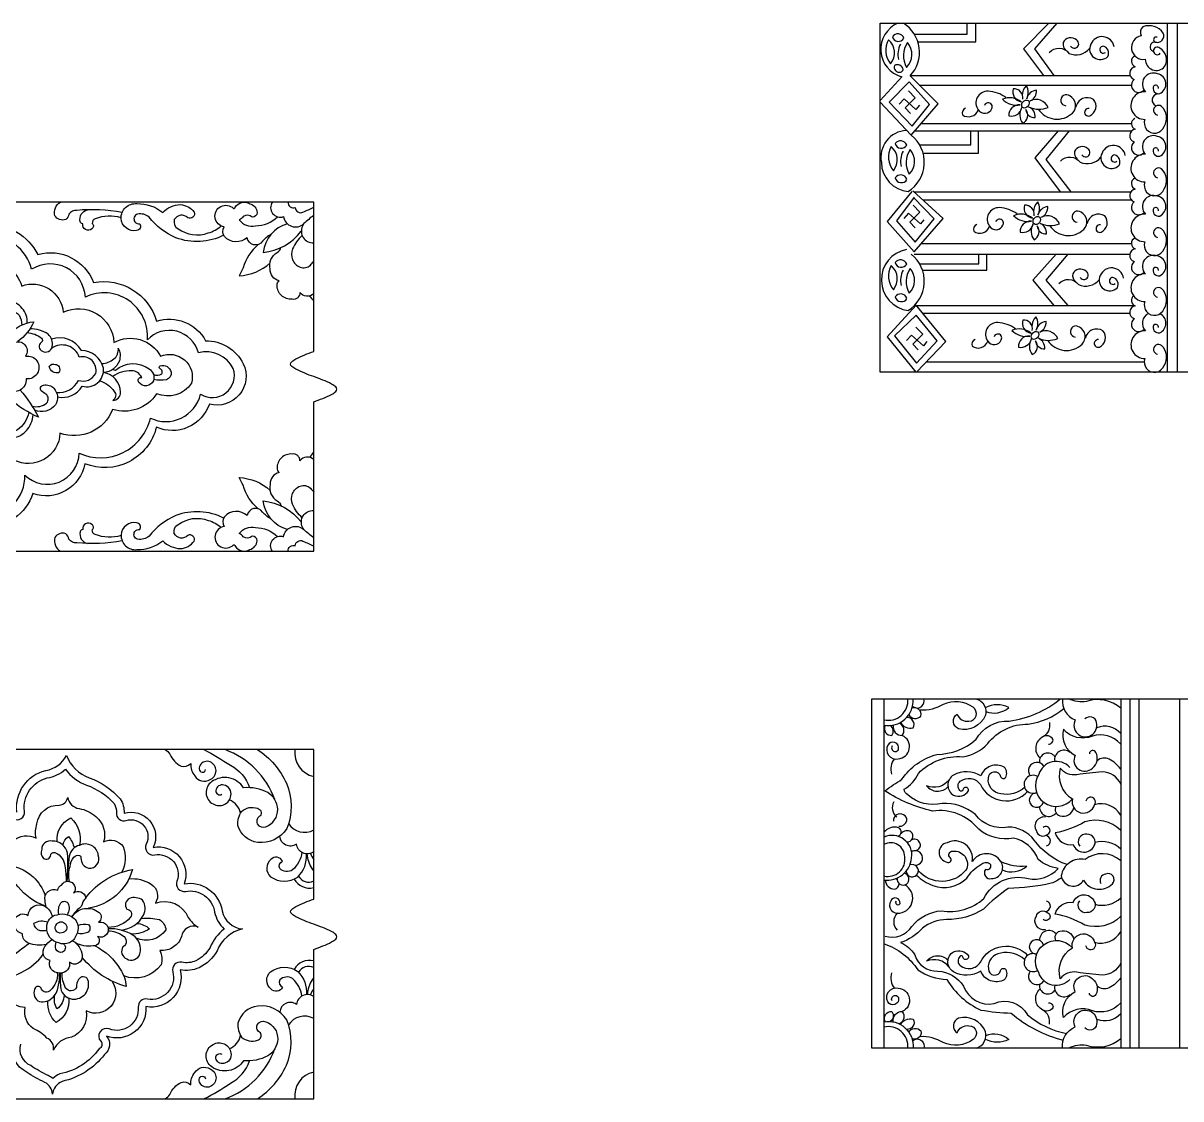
# Model space of a CAD drawing. Extents: x -66030 to 95157, y -13132 to 45879.
# Drawn here: x -46418 to -44760, y 3371 to 4912 of the extents above; entities that cross this region are included whole.
import ezdxf

# ---------------------------------------------------------------- set-up
doc = ezdxf.new("R2010")
doc.units = 0
doc.header["$LTSCALE"] = 100
doc.header["$MEASUREMENT"] = 0
doc.layers.add('3', color=11, linetype='CONTINUOUS')
doc.layers.add('4', color=121, linetype='CONTINUOUS')

# ---------------------------------------------------------------- blocks, each defined once
blk = doc.blocks.new('A$C266A0BD9')
at = {"layer": '3'}
for points in [[(2175.6, 485, 0.071777), (2110.6, 488, 0.243201), (2099.2, 482.8, -0.216711), (2094.9, 474.9, -0.360169), (2079.3, 480.5, -0.35339), (2087.5, 500)], [(2321.1, 452.4, -0.205446), (2252.4, 448.8, -0.119701), (2214.3, 478.4, 0.227931), (2197.8, 482.7, 0.533417), (2193.9, 471.7, 0.235862), (2200.9, 468.8, -0.555009), (2196.3, 459.2, -0.449657), (2174.1, 476.6, -0.453744), (2196.7, 497.7, -0.182519), (2233.7, 485.1, -0.189058), (2259.1, 496.3, -0.222474), (2278.9, 485.4, -0.657164), (2269.7, 477.3, 0.515281), (2250.3, 474.8, 0.34346), (2255.6, 461.8, 0.251276), (2299, 455.8, 0.108156), (2317.4, 465.8, 0.108156)], [(2388.7, 453.8, 0.081172), (2376.6, 443.9, -0.693667), (2354.8, 449, -0.410028), (2322.1, 450.6, -0.312499), (2321.7, 464.5, -1.379562), (2334.9, 490.9, 0.435482), (2337.6, 492.8, -0.415516), (2358.4, 497.6, -0.318139), (2369, 484.9, -0.414156), (2361.9, 478.5, 0.366343), (2349.1, 479.2, -0.073161), (2343.3, 474.6, 0.305719), (2366.5, 466, 0.188264), (2398.3, 478.9)], [(2390.8, 500, 0.738016), (2406.8, 479.2, 0.60665), (2435.9, 469.1)], [(2413.6, 500, 0.626987), (2423.6, 492.4, 0.56314), (2434.6, 485.5, 0.004737), (2450, 492.7, 0.004737)], [(2450, 0), (2450, 214, 0.033865), (2475.6, 224.6, 0.043189), (2481.4, 228.7, 0.176583), (2483.3, 232, 0.176583), (2481.4, 235.3, 0.043189), (2475.6, 239.4, 0.033865), (2450, 250, -0.033865), (2424.4, 260.6, -0.043189), (2418.6, 264.7, -0.176583), (2416.7, 268, -0.176583), (2418.6, 271.3, -0.043189), (2424.4, 275.4, -0.033865), (2450, 286), (2450, 500)], [(2174.1, 477.6, 0.156553), (2137.1, 476.2, 0.364101), (2132.9, 469.2, -0.497899), (2132.2, 461.7, -0.73078), (2119.3, 468.9, -0.303875), (2115.6, 472, -0.419943), (2125.8, 488.9)], [(2450, 480.9, 0.036982), (2435.9, 469.1, 0.547386), (2445.3, 441.9, 0.027439), (2450, 441.7)], [(2412.4, 468.8, 0.31343), (2377.8, 427.9, 0.203317), (2432.2, 458.1, 0.203317)], [(2288, 224.8, 0.698908), (2334.7, 261.6, 0.35534), (2284.9, 284, 0.588491), (2211.7, 302.7, 0.577872), (2122.9, 364, 0.573253), (2046, 403.7, 0.77569), (1919.6, 403.5, 0.653006), (1853.5, 362.7, 0.624392), (1755.5, 318.1, 0.579103), (1678.8, 285.9, 0.524949), (1628.2, 269.3, 0.301897), (1646.4, 231, 0.240068), (1683.3, 229.7, 0.816432), (1756.4, 207.2, 0.605309), (1852.7, 143.7, 0.761047), (1920.6, 104.5, 0.987129), (2036.3, 109, 0.658125), (2114, 140.4, 0.472574), (2216.1, 190.6, 0.476162), (2288, 224.8)], [(2433.5, 452, 0.119909), (2419.8, 432.8, 0.426277), (2430.4, 406.7, 0.286288), (2445.2, 409.7, 0.052761), (2450, 415.2, 0.052761)], [(2370.2, 439.1, 0.140057), (2348.7, 405.6, -0.022047), (2343.2, 394.5, 0.174233), (2387.3, 412.6, 0.174233)], [(2450, 368.7, -0.455331), (2430, 370.6, -0.496321), (2419.1, 360.8, -0.438345), (2397.4, 380.9, -0.211552), (2400.5, 387.2, -0.358747), (2387.6, 404.1, -0.331216), (2397.7, 427.8, 0.24022), (2402.9, 434.8)], [(1851.2, 332.8, -0.493105), (1935, 374.2, -0.774288), (2032, 379.8, -0.494346), (2091.3, 342.2, -0.537359), (2163.8, 298.9, -0.417743), (2230.6, 279.2, -0.631621), (2274.9, 240.6, -0.364695), (2225, 225.6, -0.338838), (2161.9, 203, -0.40801), (2086.6, 169.1, -0.547466), (2020.7, 130.6, -0.960622), (1938.8, 132.5, -0.42196), (1857.8, 164.4, -0.633816), (1776.8, 213.3, -0.257452), (1742, 213.6, -0.304385), (1728.8, 231.2, -0.290961), (1694.9, 244.4, -0.798923), (1726, 278.2, -0.578164), (1779.7, 298, -0.535474), (1851.2, 332.8)], [(2039.7, 326.7, 0.198226), (2032.3, 347.8, 0.204979), (2011.6, 358.9, 0.24475), (1998.9, 352.4, 0.225086), (1999.7, 341.2, 0.253714), (2012.6, 335.5, 0.27161), (2016.1, 340.1, -0.471721), (2027.9, 338.1, -0.106978), (2032.1, 323.9, -0.106978)], [(2012.2, 310, -0.171456), (2049.3, 328.7, -0.117237), (2026.2, 300.1)], [(2039.4, 313, -0.139052), (2060.2, 305.3, -0.496253), (2059.6, 299, 0.623989), (2061.4, 286.5, 0.508604), (2075.6, 293, 0.275356), (2069.5, 310.6, 0.170888), (2043.3, 318.3)], [(2010.2, 299.1, -0.096673), (2023.1, 299.6, -0.701885), (2037.1, 279.3, -1.161098), (2038.1, 246.8, -0.638215), (2011.5, 231.8, -0.638215)], [(2082.9, 221.1, 0.326483), (2118.5, 236.4, 0.526627), (2148.8, 262, 0.354454), (2117.2, 287.5, 0.351815), (2074.5, 303.9)], [(2081.5, 227.5, 0.330474), (2112.9, 244.7, 0.366999), (2137.8, 254.7, 0.558896), (2114.2, 278, 0.495726), (2074.8, 290.7)], [(2146.5, 268.8, 0.174975), (2163.8, 275.3, 0.25193), (2170.1, 291, -0.186343), (2171.6, 272.8, -0.307046), (2149, 256, -0.307046)], [(2162.9, 260.9, 0.342258), (2166.1, 259.4, -0.346167), (2214.1, 261.3, -0.348698), (2220.4, 243.9, -0.574804), (2199.6, 241.8, -0.744506), (2203.6, 248.9, 0.298089), (2189.1, 258.4, 0.165509), (2162.1, 250.1, 0.164695)], [(2220.5, 253, 0.243495), (2232.3, 253.8, 0.45535), (2230.1, 261.3, -0.768045), (2230.1, 265.3, -0.444935), (2245.7, 256.4, -0.378764), (2239.1, 245.5, -0.093112), (2220.9, 245.7, -0.090686)], [(2143.5, 244, -0.166745), (2164.3, 228.9, -0.458338), (2162.3, 215.9, 0.427749), (2173.4, 227.9, 0.352696), (2149, 256)], [(2046.7, 207.7, 0.231126), (2067.5, 212, 0.432613), (2066.5, 225.1, -0.037247), (2059.7, 229.5, -0.595693), (2062.9, 237.8, -0.26582), (2077.9, 233.3, -0.330116), (2080, 209.8, -0.352537), (2050.2, 202, -0.352537)], [(2029.6, 230.8, -0.059604), (2055.6, 192.1, -0.080762), (2016.2, 216.8, -0.080762)], [(2042, 198.7, -0.188307), (2025.8, 173.7, -0.143601), (2014.1, 171.6, -0.473541), (2011.1, 175.9, 0.141822), (2011.3, 186.7, 0.561164), (1997, 187.5, 0.284493), (2004, 166.1, 0.250053), (2029.9, 165.9, 0.173879), (2045, 183, 0.100381), (2048.1, 195.5, -0.127843)], [(2450, 131.3, 0.455331), (2430, 129.4, 0.496321), (2419.1, 139.2, 0.438345), (2397.4, 119.1, 0.211552), (2400.5, 112.8, 0.358747), (2387.6, 95.9, 0.331216), (2397.7, 72.2, -0.24022), (2402.9, 65.2)], [(2370.2, 60.9, -0.140057), (2348.7, 94.4, 0.022047), (2343.2, 105.5, -0.174233), (2387.3, 87.4, -0.174233)], [(2433.5, 48, -0.119909), (2419.8, 67.2, -0.426277), (2430.4, 93.3, -0.286288), (2445.2, 90.3, -0.052761), (2450, 84.8, -0.052761)], [(2412.4, 31.2, -0.31343), (2377.8, 72.1, -0.203317), (2432.2, 41.9, -0.203317)], [(2321.1, 47.6, 0.205446), (2252.4, 51.2, 0.119701), (2214.3, 21.6, -0.227931), (2197.8, 17.3, -0.533417), (2193.9, 28.3, -0.235862), (2200.9, 31.2, 0.555009), (2196.3, 40.8, 0.449657), (2174.1, 23.4, 0.453744), (2196.7, 2.3, 0.182519), (2233.7, 14.9, 0.189058), (2259.1, 3.7, 0.222474), (2278.9, 14.6, 0.657164), (2269.7, 22.7, -0.515281), (2250.3, 25.2, -0.34346), (2255.6, 38.2, -0.251276), (2299, 44.2, -0.108156), (2317.4, 34.2, -0.108156)], [(2388.7, 46.2, -0.081172), (2376.6, 56.1, 0.693667), (2354.8, 51, 0.410028), (2322.1, 49.4, 0.312499), (2321.7, 35.5, 1.379562), (2334.9, 9.1, -0.435482), (2337.6, 7.2, 0.415516), (2358.4, 2.4, 0.318139), (2369, 15.1, 0.414156), (2361.9, 21.5, -0.366343), (2349.1, 20.8, 0.073161), (2343.3, 25.4, -0.305719), (2366.5, 34, -0.188264), (2398.3, 21.1)], [(2450, 19.1, -0.036982), (2435.9, 30.9, -0.547386), (2445.3, 58.1, -0.027439), (2450, 58.3)], [(2174.1, 22.4, -0.156553), (2137.1, 23.8, -0.364101), (2132.9, 30.8, 0.497899), (2132.2, 38.3, 0.73078), (2119.3, 31.1, 0.303875), (2115.6, 28, 0.419943), (2125.8, 11.1)], [(2390.8, 0, -0.738016), (2406.8, 20.8, -0.60665), (2435.9, 30.9)], [(2175.6, 15, -0.071777), (2110.6, 12, -0.243201), (2099.2, 17.2, 0.216711), (2094.9, 25.1, 0.360169), (2079.3, 19.5, 0.35339), (2087.5, 0)], [(2413.6, 0, -0.626987), (2423.6, 7.6, -0.56314), (2434.6, 14.5, -0.004737), (2450, 7.3, -0.004737)]]:
    blk.add_lwpolyline(points, format="xyb", dxfattribs=at)
for points in [[(2295.1, 301.4, -0.28925), (2349.1, 268.5, -0.640317), (2300.5, 210.7, -0.438222), (2224.6, 177.6, -0.455732), (2122.4, 125.2, -0.457999), (2047.9, 82.5, -0.688169), (1909.9, 79.7, -0.443752), (1836.8, 121.1, -0.376629), (1744.3, 174.8, -0.440185), (1675.3, 206.5, 0.350536), (1672, 210.1, -0.153949), (1638.4, 217.1, -0.309134), (1612.6, 272.8, -0.394834), (1668.7, 307.6, -0.364839), (1743.7, 341.5, -0.414141), (1840.4, 388.1, -0.391972), (1910.7, 425, -0.606015), (2054.8, 425, -0.389731), (2134.7, 384.6, -0.388689), (2224.8, 329.4, -0.360379)], [(2085.2, 264.1, -0.271258), (2085, 255.6, -0.434735), (2071.3, 264.3, -0.396021), (2080.2, 267.5, -0.296879)]]:
    blk.add_lwpolyline(points, format="xyb", close=True, dxfattribs=at)
for centre, start, end in [((2490.7, 399.8), 216.4216, 225.3043), ((2490.7, 100.2), 134.6957, 143.5784)]:
    blk.add_arc(centre, 57.9, start, end, dxfattribs=at)
at = {"layer": '4'}
blk.add_lwpolyline([(2450, 500), (0, 500), (0, 0), (2450, 0)], dxfattribs=at)
blk = doc.blocks.new('A$C3FE3707C')
at = {"layer": '3'}
for points in [[(2237.2, 500, -0.104968), (2244.1, 493.6, 0.183571), (2260, 476.4, 0.288357), (2273.8, 480.1, 0.189643), (2279.5, 462.4, 0.409449), (2301.5, 457.1, 0.277095), (2309.9, 467.9, 0.307312), (2303.5, 481.4, 0.386252), (2288.2, 479.2, 0.200181), (2286, 472.3, 0.908234), (2295.2, 471.4)], [(2292.8, 500, -0.027172), (2330.7, 477.7, -0.189406), (2358, 445.6)], [(2369.4, 500, -0.145706), (2410.8, 451.8, -0.202049), (2411.3, 387, -0.293048), (2369.8, 367.2, -0.306777), (2341.4, 391.6, -0.170235), (2346.5, 411.5, -0.280568), (2369.5, 416, -0.518381), (2373.7, 405.3, 0.444093), (2369.2, 393.9, 0.413927), (2381.5, 389.7, 0.324561), (2398.4, 414.6, 0.250597), (2384.2, 438.5, 0.141974), (2349.6, 445.4, 0.425527), (2303.9, 454.2, 0.562135), (2305.8, 422.2, 0.532411), (2331.4, 434.2, 0.437182), (2321.1, 449.2, 0.459787), (2310, 441.7, 0.646153), (2318.5, 436.1)], [(2450, 0), (2450, 214, 0.033865), (2475.6, 224.6, 0.043189), (2481.4, 228.7, 0.176583), (2483.3, 232, 0.176583), (2481.4, 235.3, 0.043189), (2475.6, 239.4, 0.033865), (2450, 250, -0.033865), (2424.4, 260.6, -0.043189), (2418.6, 264.7, -0.176583), (2416.7, 268, -0.176583), (2418.6, 271.3, -0.043189), (2424.4, 275.4, -0.033865), (2450, 286), (2450, 500)], [(2024.8, 410.5, -0.379637), (2066.2, 470.3, 0.246366), (2095.9, 491.8, 0.212925), (2128.5, 459.5, -0.131849), (2172.7, 429.5, -0.171432), (2178.3, 409, -0.651649), (2220.1, 360, -0.585196), (2264.4, 307.9, -0.41784), (2318.9, 269.2, 0.332998), (2348.2, 243.2, 0.253735), (2311.5, 211.9, -0.152381), (2285.9, 187.8, -0.16453), (2258.7, 184.8, -0.552626), (2209.7, 132.1, -0.550139), (2153.1, 89.9, -0.45261), (2150.1, 63.5, -0.180808), (2089.7, 25, 0.253889), (2075.7, 6.8, 0.278862), (2064.8, 23.6, -0.037684), (2039.4, 37.9, -0.36351), (2019.7, 81.4, -0.491357)], [(2019.4, 400.9, 0.614219), (2035.7, 411.8, -0.376595), (2068.4, 459.5, 0.146198), (2094.4, 471.9, 0.14383), (2124.7, 449.2, -0.130425), (2164, 422.8, -0.164556), (2167.3, 409.8, 0.526717), (2181.4, 398.5, -0.651649), (2210.2, 364.8, 0.616657), (2222.2, 349.2, -0.585196), (2254.1, 311.8, 0.579275), (2266.3, 297.1, -0.419306), (2308.1, 267.3, 0.163688), (2321.9, 243.1, 0.138027), (2301.6, 216.7, -0.148074), (2281.1, 197.8, -0.163855), (2261.1, 195.6, 0.561735), (2248.1, 182, -0.552626), (2211.7, 142.9, 0.493762), (2198.7, 131.2, -0.550139), (2157, 100.1, 0.788981), (2144.9, 82.5, -0.517773), (2142.6, 71.8, -0.189797), (2086.4, 35.6, 0.087003), (2076.2, 29.2, 0.065394), (2069.5, 33.5, -0.038892), (2044.8, 47.5, -0.371206), (2030.3, 78.4, 0.55637)], [(2022.9, 332.1, -0.334276), (2019.5, 369.6, -0.305295), (2052.5, 373.2, -0.140702), (2053.6, 393.7, -0.406051), (2085.6, 420.4, 0.334117), (2097.6, 431.4, 0.311685), (2113.9, 415.6, -0.148701), (2138, 404.1, -0.307072), (2149, 368, -0.376728), (2177.3, 361.2, -0.209314), (2175.1, 324.5, -0.203507)], [(2082.6, 368, -0.319994), (2102, 402.2, -0.275828), (2114.7, 363, -0.275828)], [(2096.9, 311.4, 0.036077), (2097.4, 351.6, 0.358296), (2075.3, 369.1, 0.470278), (2060.4, 357.3, 0.285656), (2063, 344.2, 0.562557), (2073.3, 349.3, -0.468082), (2080.2, 352.4, -0.269384), (2093.5, 333.7, -0.045004), (2095.4, 311.2)], [(2090.9, 363, -0.232457), (2098.8, 375.5, -0.135183), (2106.8, 359.2)], [(2100.1, 311.2, -0.12293), (2101, 332.7, -0.168573), (2106.6, 346, -0.30253), (2114.6, 348.6, -0.351047), (2116.6, 344.5, 0.377885), (2127.6, 330.4, 0.567836), (2141.5, 349.1, 0.511749), (2114.6, 362.9, 0.310587), (2099.9, 347.3, 0.0205), (2097.8, 329.4, 0.0205)], [(2450, 353.6, -0.571579), (2425.2, 364.8, -0.596751), (2401.5, 376)], [(2433.1, 352.8, -0.166896), (2419.7, 327.8, -0.343665), (2401.3, 329.7, -0.39876), (2405.3, 340.3, 0.537383), (2388.7, 342.6, 0.47258), (2388.2, 318.1, 0.319876), (2427.1, 317.6, 0.222478), (2439.6, 350.8)], [(2450, 326.7, -0.031187), (2447.9, 329.7, -0.147608), (2440.7, 350.7)], [(2445.4, 351.3, 0.105358), (2450, 342.9, 0.105358)], [(2064.4, 276.2, -0.130407), (2026.5, 303.8, -0.099217), (2005.8, 335.2, -0.165256), (2048.1, 318, -0.115793), (2065.5, 291.1)], [(2123.4, 287.9, -0.186907), (2190.4, 328.4, -0.294139), (2127.2, 272.9)], [(2185.2, 315.1, -0.169403), (2217.1, 307.5, -0.413136), (2223.2, 280.2, -0.411693), (2270.1, 259.8, 0.115208), (2284.4, 245.9, 0.492166), (2260.6, 232.4, -0.185844), (2249.3, 217.7, -0.192249), (2229.7, 212.5, -0.169254), (2231.4, 191.7, -0.339411), (2178, 176.1, -0.339411)], [(2066.6, 274.7, -0.009377), (2065.2, 283.9, -0.62532), (2083.4, 298.7, -0.286945), (2088.7, 306, -0.637703), (2107.4, 305, -0.387608), (2105.9, 295.2, -0.533888), (2123.4, 287.9, -0.050573), (2119.1, 281.9, -0.265693), (2111.9, 271.1, 0.085852), (2103.7, 260.7)], [(2085.1, 264.4, -0.204849), (2087.7, 280.8, -0.418975), (2097.9, 280.6, -0.25917), (2096.8, 263.6)], [(2174.1, 241.6, 0.258461), (2206.1, 262.9, 0.299646), (2204.8, 284.3, 0.259505), (2186, 286.9, 0.464916), (2182.3, 271.8, -0.597744), (2187.3, 259.8, -0.223415), (2155.4, 245.5, -0.223415)], [(2067.1, 220.9, -0.128666), (2041.3, 222.9, -0.295923), (2032.7, 236.4, -0.449394), (2021.9, 257.1, -0.455507), (2041, 262.6, -0.540817), (2064.4, 276.2, -0.202193), (2075.7, 260.9)], [(2103.7, 260.7, -0.451662), (2142.6, 266.7, -0.473076), (2141.9, 252.8, -1.424009), (2140.5, 232.3, -0.72008), (2134.1, 218.9, -0.164902), (2108.4, 223.7, -0.164902)], [(2067.7, 241.3, -0.114905), (2058.4, 240.8, -0.333424), (2049.3, 251.5, -0.227585), (2069.1, 253.3)], [(2112.1, 248, -0.181919), (2127.5, 249.4, -0.449955), (2126.5, 238.3, -0.170652), (2111.1, 237.1, -0.170652)], [(2196.7, 251.1, -0.182939), (2214.7, 243.4, -0.150821), (2188.6, 235.7, -0.150821)], [(2203.2, 258.2, -0.083025), (2229, 256.6, -0.240172), (2238.4, 241.8, -0.362965), (2195.6, 230.3, -0.257355)], [(2155.7, 240.5, -0.170389), (2176.3, 233.7, -0.627276), (2176.8, 217.8, 0.471295), (2182.1, 200.3, 0.465718), (2201.1, 207.4, 0.330311), (2190.9, 234.2, 0.157091), (2155.8, 243.5)], [(2104.4, 226.3, -0.258594), (2118.3, 205.3, -0.705783), (2100.1, 195.8, -0.473596), (2087.4, 180.1, -0.282333), (2073.4, 186.9, -0.24245), (2072.5, 197.9, -0.571487), (2065.1, 217.9, -0.119905), (2074.9, 228)], [(2092.1, 221.7, -0.531539), (2090.1, 210, -0.370305), (2080.8, 214.5, -0.15278), (2081.2, 224.3, -0.15278)], [(2136.8, 219, -0.14103), (2173, 185.5, -0.136298), (2181.4, 160.8, -0.152674), (2118.4, 202.4)], [(2433.1, 147.2, 0.166896), (2419.7, 172.2, 0.343665), (2401.3, 170.3, 0.39876), (2405.3, 159.7, -0.537383), (2388.7, 157.4, -0.47258), (2388.2, 181.9, -0.319876), (2427.1, 182.4, -0.222478), (2439.6, 149.2)], [(2160.6, 168.8, -0.799911), (2124.3, 125.8, -0.345987), (2102.9, 88.1, 0.27529), (2077.2, 69.8, 0.350507), (2067.8, 87.1, 0.098163), (2048.4, 100.7, -0.310057), (2036.9, 131, -0.557445), (2009.5, 173.5)], [(2082.7, 180.4, -0.242302), (2072.8, 155.5, -0.533028), (2060.1, 157.2, 0.608621), (2051.3, 159.3, 0.358213), (2054.7, 140.2, 0.279222), (2074.9, 144, 0.195985), (2083.8, 160.6, 0.120484), (2085.7, 180)], [(2087.1, 180, 0.039104), (2087.6, 157.8, 0.320324), (2104, 142.9, 0.550354), (2126.6, 170.5, 0.618864), (2113.1, 170.7, 0.208019), (2110.3, 159.6, -0.597616), (2094.7, 158.7, -0.134273), (2089.7, 180.3, -0.134273)], [(2450, 173.3, 0.031187), (2447.9, 170.3, 0.147608), (2440.7, 149.3)], [(2450, 146.4, 0.571579), (2425.2, 135.2, 0.596751), (2401.5, 124)], [(2445.4, 148.7, -0.105358), (2450, 157.1, -0.105358)], [(2099.2, 144, -0.292468), (2081.2, 109.1, -0.235233), (2069.4, 139.7)], [(2092.4, 148.6, -0.246645), (2082, 128.7, -0.163283), (2079.1, 148.5)], [(2369.4, 0, 0.145706), (2410.8, 48.2, 0.202049), (2411.3, 113, 0.293048), (2369.8, 132.8, 0.306777), (2341.4, 108.4, 0.170235), (2346.5, 88.5, 0.280568), (2369.5, 84, 0.518381), (2373.7, 94.7, -0.444093), (2369.2, 106.1, -0.413927), (2381.5, 110.3, -0.324561), (2398.4, 85.4, -0.250597), (2384.2, 61.5, -0.141974), (2349.6, 54.6, -0.425527), (2303.9, 45.8, -0.562135), (2305.8, 77.8, -0.532411), (2331.4, 65.8, -0.437182), (2321.1, 50.8, -0.459787), (2310, 58.3, -0.646153), (2318.5, 63.9)], [(2292.8, 0, 0.027172), (2330.7, 22.3, 0.189406), (2358, 54.4)], [(2237.2, 0, 0.104968), (2244.1, 6.4, -0.183571), (2260, 23.6, -0.288357), (2273.8, 19.9, -0.189643), (2279.5, 37.6, -0.409449), (2301.5, 42.9, -0.277095), (2309.9, 32.1, -0.307312), (2303.5, 18.6, -0.386252), (2288.2, 20.8, -0.200181), (2286, 27.7, -0.908234), (2295.2, 28.6)]]:
    blk.add_lwpolyline(points, format="xyb", dxfattribs=at)
for points in [[(2096.9, 263.6, -0.502667), (2110.1, 235.1, -0.446761), (2084.7, 223.3, -0.376882), (2067.6, 245.6, -0.374403), (2082.5, 263.6, -0.183105)], [(2094.3, 250.4, -0.654506), (2089, 237.7, -0.789134), (2082, 250.4, -0.507778)]]:
    blk.add_lwpolyline(points, format="xyb", close=True, dxfattribs=at)
for centre, radius, start, end in [((2282.1, 387.9), 119.3, 19.8538, 69.9896), ((2456.7, 495), 34, 171.5398, 258.7153), ((2318.6, 402.8), 27.5, 14.0008, 67.2499), ((2436.8, 408.9), 27.3, 212.7479, 298.8518), ((2442.7, 326.6), 16.3, 208.1453, 296.5968), ((2444, 327.2), 25.5, 209.3891, 283.5011), ((2124.7, 91.2), 154.4, 121.9161, 148.5708), ((1991.4, 261), 89.4, 271.0188, 322.8835), ((2444, 172.8), 25.5, 76.4989, 150.6109), ((2442.7, 173.4), 16.3, 63.4032, 151.8547), ((2436.8, 91.1), 27.3, 61.1482, 147.2521), ((2318.6, 97.2), 27.5, 292.7501, 345.9992), ((2282.1, 112.1), 119.3, 290.0104, 340.1462), ((2456.7, 5), 34, 101.2847, 188.4602)]:
    blk.add_arc(centre, radius, start, end, dxfattribs=at)
at = {"layer": '4'}
blk.add_lwpolyline([(2450, 500), (0, 500), (0, 0), (2450, 0)], dxfattribs=at)
blk = doc.blocks.new('A$C7DDB2661')
at = {"layer": '3'}
for p, q in [((17.4, 500), (17.4, 0)), ((356.6, 499.8), (356.6, 0)), ((369.5, 500), (369.5, 0)), ((382.5, 500), (382.5, 0)), ((440.6, 500), (440.6, 0))]:
    blk.add_line(p, q, dxfattribs=at)
for points in [[(17.4, 462.3, 0.487781), (59.2, 500)], [(19, 160.3, 0.336427), (57.2, 174.3, -0.196682), (99.6, 196.7, 0.231152), (160.6, 214.3, -0.360697), (223.8, 242.6, 0.269472), (266.8, 257.3, -0.145034), (238.3, 270.2, 0.259227), (202.8, 300.5, -0.222437), (153.2, 313.3, 0.266264), (86.9, 339.3, -0.084604), (18.5, 368.3, -0.01626), (43.2, 384.8, -0.183071), (93.2, 420.5, 0.179226), (149.4, 442.1, -0.282831), (196.6, 468.3, 0.14439), (270, 500, 0.14439)], [(58.5, 489.8, 0.437776), (71.7, 489.8, 0.284582), (74.6, 500, 0.342025)], [(149.3, 500, -0.424922), (162.7, 476.5, -0.380783), (124.4, 457.3, -0.617373), (122.3, 478.2, 0.36464), (139.2, 468.1, 0.74413), (145, 487.9, 0.267276), (102.3, 492, -0.149107), (69.2, 483.7)], [(273, 500, 0.335613), (291.3, 469.8, 1.439093), (322, 466, 0.63021), (305.1, 471.2)], [(356.8, 486.7, 0.262087), (307.5, 496.4, -0.156844), (282.3, 500, -0.156844)], [(279.9, 262.7, -0.158145), (232.6, 297.9, 0.233174), (195, 316.4, -0.289552), (148.4, 334.5, 0.19191), (100.7, 350.3, -0.252027), (51.6, 362.5, -0.242225), (46.2, 370.5, 0.166417), (66.7, 393.2, -0.225422), (130.2, 417.2, 0.176846), (166, 436.1, -0.23526), (224.1, 463.9, 0.144876), (274.8, 486.3, 0.144876)], [(52.9, 477, 0.467051), (70.4, 475.3, 0.640954), (57.6, 486.5)], [(163.5, 481.8, 0.279794), (196.2, 487.7, 0.246862), (162.6, 487.4, 0.246862)], [(30.7, 462.4, 0.476921), (43.6, 447.6, 0.471904), (39.7, 465.3)], [(41.3, 466.4, 0.349884), (59.1, 458.5, 0.611521), (49.8, 473.3, 0.611521)], [(254.3, 466, -0.317285), (244.9, 445.5, 0.524896), (240.6, 415.6, 0.524896)], [(19.2, 462, 0.613048), (28.8, 447.8, 0.417159), (26.5, 461.9, 0.417159)], [(356.1, 435.7, 0.287541), (316.1, 446.7, -0.319135), (274.4, 456.4, 0.344171), (291.3, 419.1, 0.864562), (316.1, 400.9, 0.365108), (320.9, 423.3, 0.761213), (311.6, 421.5)], [(29.2, 432.6, 1.109871), (38.3, 427.8, 0.86784), (22.9, 433.8, 0.632148), (37.6, 414.1, 0.784894), (43.6, 447.6)], [(253.3, 435.1, 0.460491), (259.5, 442.3, 0.406724), (244.9, 445.5, 0.406724)], [(356.5, 399.5, 0.118931), (339.9, 413.6, 0.307119), (322.7, 411.5)], [(218.8, 373, -0.233113), (184.7, 364, -0.411294), (166.9, 386.4, -0.900479), (184.5, 388.8, 0.617279), (191.8, 387.6, 0.31393), (189.8, 402.2, 0.454941), (156.1, 389.8, 0.267338), (117, 390.9, 0.561366), (117.2, 362, 0.353834), (138.4, 368.1, 1.123237), (130.5, 369.6, -0.600013), (126.1, 368.9, -0.445365), (126.7, 382, -0.438315), (155.5, 377.2, 0.528167), (223.1, 367.4)], [(283.6, 401.9, 0.57847), (239, 391.8, 0.938105), (287.2, 356.7, 0.938105)], [(356.6, 378.1, 0.291411), (329.8, 395.6, 0.01622), (293.7, 391.4, -0.2887), (269.9, 400.8, 0.343118), (287.2, 356.7, 0.981952), (319, 348.5, 1.241353), (306.7, 353.7)], [(110.7, 384, -0.346853), (78.2, 375.7, 0.463846), (109.2, 374.3, 0.435875)], [(38.5, 317.5, 0.324456), (50.4, 325.4, 1.034672), (30.9, 325.1)], [(263.8, 345.9, 0.493996), (269.5, 332.5, 0.423204), (289.3, 344)], [(37.7, 303.2, 0.657408), (38.4, 315.5, 0.307387), (17.4, 309.1)], [(248.7, 330.8, 0.646959), (235.7, 311.2, 0.59966), (252, 306.3, 1.171099), (245.5, 315.7, 1.171099)], [(356.2, 311.8, 0.274626), (305.2, 323.8, -0.085886), (262.5, 308.2, 0.37781), (288.6, 291.4, 0.674794), (318.7, 289.9, 0.572734), (308.2, 306.1, 0.687862), (297.7, 289)], [(17.4, 240.6, 0.416997), (57.1, 272.2, 0.592129), (17.4, 302)], [(50, 295.2, 0.71161), (56.1, 309.5, 0.386113), (42, 307.3)], [(56.7, 282.5, 0.127871), (66.3, 284.3, 0.455019), (68, 295.4, 0.519247), (55.1, 296.2)], [(17.4, 246.4, 0.533258), (47.2, 273.9, 0.573607), (17.4, 291.3)], [(64.1, 247.6, 0.104513), (87.5, 232.9, 0.291016), (136.1, 243.3, -0.127361), (156.2, 262.7, -0.318936), (168.8, 264.4, -0.788572), (162.7, 255.5, 0.689099), (171.6, 242.7, 0.597673), (184.9, 267.1, 0.544104), (143.9, 267, 0.613541), (108, 294.1, 0.830889), (107.6, 266.4, 0.962228), (112.2, 272.7, -0.722632), (115.9, 282, -0.597889), (134.9, 254.8, -0.459041), (66.7, 253.8)], [(356.1, 268.5, 0.354764), (305.6, 270.1, 0.423326), (271.3, 246.8, 0.711895), (303.2, 240.2, 0.492698), (344.6, 235.3, 0.835973), (334.9, 249.1, 0.524207), (328.1, 235.5)], [(36.3, 243.5, 2.416122), (46.3, 250.3)], [(187.1, 255, 0.295651), (221.8, 260.6, 0.295651)], [(19, 240.5, 0.374028), (32.6, 227.5, 0.371759), (39, 235.4)], [(35, 210.5, 1.218371), (40.4, 207.1, 0.896672), (27.1, 210.5, 0.674097), (40.3, 193.4, 0.726443), (47.1, 233.7)], [(271.8, 244.3, -0.089765), (257.1, 236, -0.049053), (195.4, 228.5, 0.045732), (159.9, 198.9, -0.141798), (107.2, 183.9, 0.181688), (72.6, 171.5, -0.128724), (41.2, 151.2, -0.153624), (61.4, 133.7, 0.354774), (94.7, 110.3, -0.231044), (131.5, 88.8, 0.372323), (175.3, 63.7, -0.39121), (222.9, 47.8, 0.124147), (278.8, 20.8, 0.124147)], [(356.2, 188.2, -0.274626), (305.2, 176.2, 0.085886), (262.5, 191.8, -0.37781), (288.6, 208.6, -0.674794), (318.7, 210.1, -0.572734), (308.2, 193.9, -0.687862), (297.7, 211)], [(248.7, 169.2, -0.646959), (235.7, 188.8, -0.59966), (252, 193.7, -1.171099), (245.5, 184.3, -1.171099)], [(263.8, 154.1, -0.493996), (269.5, 167.5, -0.423204), (289.3, 156)], [(283.6, 98.1, -0.57847), (239, 108.2, -0.938105), (287.2, 143.3, -0.938105)], [(356.6, 121.9, -0.291411), (329.8, 104.4, -0.01622), (293.7, 108.6, 0.2887), (269.9, 99.2, -0.343118), (287.2, 143.3, -0.981952), (319, 151.5, -1.241353), (306.7, 146.3)], [(17.8, 149.1, -0.173091), (65.9, 111.9, 0.133945), (107.7, 98.1, 0.155625), (156.2, 54.5, 0.039013), (199.6, 50.1, 0.114068), (274, 11.2, 0.114068)], [(218.8, 127, 0.233113), (184.7, 136, 0.411294), (166.9, 113.6, 0.900479), (184.5, 111.2, -0.617279), (191.8, 112.4, -0.31393), (189.8, 97.8, -0.454941), (156.1, 110.2, -0.267338), (117, 109.1, -0.561366), (117.2, 138, -0.353834), (138.4, 131.9, -1.123237), (130.5, 130.4, 0.600013), (126.1, 131.1, 0.445365), (126.7, 118, 0.438315), (155.5, 122.8, -0.528167), (223.1, 132.6)], [(110.7, 116, 0.346853), (78.2, 124.3, -0.463846), (109.2, 125.7, -0.435875)], [(356.1, 64.3, -0.287541), (316.1, 53.3, 0.319135), (274.4, 43.6, -0.344171), (291.3, 80.9, -0.864562), (316.1, 99.1, -0.365108), (320.9, 76.7, -0.761213), (311.6, 78.5)], [(356.5, 100.5, -0.118931), (339.9, 86.4, -0.307119), (322.7, 88.5)], [(29.2, 67.4, -1.109871), (38.3, 72.2, -0.86784), (22.9, 66.2, -0.632148), (37.6, 85.9, -0.784894), (43.6, 52.4)], [(254.3, 34, 0.317285), (244.9, 54.5, -0.524896), (240.6, 84.4, -0.524896)], [(19.2, 38, -0.613048), (28.8, 52.2, -0.417159), (26.5, 38.1, -0.417159)], [(30.7, 37.6, -0.476921), (43.6, 52.4, -0.471904), (39.7, 34.7)], [(253.3, 64.9, -0.460491), (259.5, 57.7, -0.406724), (244.9, 54.5, -0.406724)], [(273, 0, -0.335613), (291.3, 30.2, -1.439093), (322, 34, -0.63021), (305.1, 28.8)], [(17.4, 37.7, -0.487781), (59.2, 0)], [(41.3, 33.6, -0.349884), (59.1, 41.5, -0.611521), (49.8, 26.7, -0.611521)], [(149.3, 0, 0.424922), (162.7, 23.5, 0.380783), (124.4, 42.7, 0.617373), (122.3, 21.8, -0.36464), (139.2, 31.9, -0.74413), (145, 12.1, -0.267276), (102.3, 8, 0.149107), (69.2, 16.3)], [(52.9, 23, -0.467051), (70.4, 24.7, -0.640954), (57.6, 13.5)], [(163.5, 18.2, -0.279794), (196.2, 12.3, -0.246862), (162.6, 12.6, -0.246862)], [(58.5, 10.2, -0.437776), (71.7, 10.2, -0.284582), (74.6, 0, -0.342025)], [(356.8, 13.3, -0.262087), (307.5, 3.6, 0.156844), (282.3, 0, 0.156844)]]:
    blk.add_lwpolyline(points, format="xyb", dxfattribs=at)
for centre, radius, start, end in [((23.6, 497.4), 28.1, 257.3779, 5.2405), ((334, 431.3), 29.5, 40.5355, 113.3277), ((252.2, 410.3), 12.2, 33.676, 188.66), ((275.3, 412.9), 13.6, 50.5887, 190.8818), ((51.5, 399.4), 24.3, 142.0872, 196.6742), ((236.4, 397.1), 12, 32.5218, 216.5412), ((230.9, 377.7), 12.9, 59.731, 292.8684), ((235.9, 355), 10.3, 99.509, 342.7381), ((47.3, 344.4), 17.9, 152.696, 229.4665), ((328.2, 317), 32.8, 29.9442, 106.1479), ((253.6, 345), 13.3, 176.982, 320.2461), ((248.1, 296.9), 7.65, 287.1656, 80.3956), ((62.5, 272.2), 10.3, 265.5225, 101.8395), ((329.9, 257), 38.6, 46.2344, 105.5757), ((215, 333.3), 72.7, 245.5584, 275.118), ((57.9, 254), 8.89, 189.0925, 110.0456), ((31.2, 235.2), 7.79, 51.1177, 70.8478), ((248.1, 203.1), 7.65, 279.6044, 72.8344), ((329.9, 243), 38.6, 254.4243, 313.7656), ((48.6, 180.9), 17.2, 133.3135, 225.5635), ((253.6, 155), 13.3, 39.7539, 183.018), ((328.2, 183), 32.8, 253.8521, 330.0558), ((235.9, 145), 10.3, 17.2619, 260.491), ((230.9, 122.3), 12.9, 67.1316, 300.269), ((51.5, 100.6), 24.3, 163.3258, 217.9128), ((236.4, 102.9), 12, 143.4588, 327.4782), ((252.2, 89.7), 12.2, 171.34, 326.324), ((275.3, 87.1), 13.6, 169.1182, 309.4113), ((334, 68.7), 29.5, 246.6723, 319.4645), ((23.6, 2.6), 28.1, 354.7595, 102.6221)]:
    blk.add_arc(centre, radius, start, end, dxfattribs=at)
at = {"layer": '4'}
blk.add_lwpolyline([(2420, 0), (0, 0), (0, 500), (2420, 500)], close=True, dxfattribs=at)
blk = doc.blocks.new('A$C08F46242')
at = {"layer": '3'}
for p, q in [((411, 500), (411, 0)), ((425.6, 500), (425.6, 0))]:
    blk.add_line(p, q, dxfattribs=at)
for points in [[(48.9, 484.4), (124.5, 484.4), (124.5, 500)], [(54.1, 473.3), (137.3, 473.3), (137.3, 500)], [(241.5, 500), (205.2, 463), (234.1, 424.9)], [(253.1, 500), (221.3, 463), (248.8, 424.9)], [(0, 387), (44.7, 339.5), (83.3, 384.3), (43, 424.6)], [(31.5, 423.4), (0, 389.1)], [(41.4, 416), (13, 386.8), (45.9, 352.3), (70.6, 383.5), (41.4, 416)], [(43.1, 424.9), (358.1, 424.9)], [(40.5, 403.2), (50.2, 392.9), (35.9, 378.9), (43.5, 370.8)], [(56, 411.2), (360, 411.2)], [(56.2, 382.4), (51.1, 376.4), (34.3, 391.8), (27.1, 384.2)], [(59.2, 356.4), (359.9, 356.4)], [(50.2, 346), (360.9, 346)], [(56.7, 325.5), (130.1, 325.5), (130.1, 346)], [(61.6, 313.8), (140.8, 313.8), (140.8, 346)], [(254.8, 346), (221.4, 307.2), (258, 258.2)], [(271, 346), (237.5, 304.7), (273.3, 258.2)], [(45.3, 258.8), (10.3, 216), (49, 172.6), (90.3, 220.1), (46.9, 259.9)], [(49, 251), (23.4, 217), (50.1, 186.2), (77.3, 219.6), (48.5, 249.9)], [(48.8, 258.2), (358.9, 258.2)], [(47.2, 239.4), (56.8, 229.1), (42.5, 215), (50.1, 206.9)], [(61.1, 246.9), (359.8, 246.9)], [(62.8, 218.5), (57.8, 212.5), (40.9, 227.9), (33.8, 220.3)], [(59.3, 184.5), (359.8, 184.5)], [(48.7, 169.2), (347.9, 169.2), (357.6, 169.2)], [(56, 155.2), (141.5, 155.2), (141.5, 169.2)], [(60.8, 146.3), (152.7, 146.3), (152.7, 169.2)], [(252.2, 169.2), (218.9, 131.8), (249, 95.9)], [(268.9, 169.2), (237.4, 131.8), (268.9, 95.9)], [(51.7, 96.3), (10.3, 50.8), (51.4, 0)], [(52, 0), (94, 44.1), (51.7, 96.3)], [(52, 95.9), (363.9, 95.9)], [(61.2, 84.6), (357.5, 84.6)], [(51.7, 81.7), (20.8, 52.4), (52.2, 13.2), (81.5, 45.1), (51.7, 81.7)], [(67.1, 43.9), (62, 37.9), (45.1, 53.4), (38, 45.8)], [(51.4, 64.8), (61.1, 54.5), (46.8, 40.5), (54.4, 32.4)], [(65.7, 15), (378.3, 15)]]:
    blk.add_lwpolyline(points, dxfattribs=at)
for points in [[(17.6, 480.6, 0.679549), (34.2, 478.5, 0.595466)], [(15, 441.7, 0.414005), (12, 476.3, 0.308867)], [(39, 472.2, 0.289166), (37.9, 436.7, 0.397149)], [(19, 288.6, 0.414005), (15.9, 323.2, 0.308867)], [(21.6, 327.5, 0.679549), (38.1, 325.4, 0.595466)], [(42.9, 319, 0.289166), (41.8, 283.6, 0.397149)], [(19, 118.2, 0.414005), (15.9, 152.8, 0.308867)], [(21.6, 157.1, 0.679549), (38.1, 155, 0.595466)], [(42.9, 148.7, 0.289166), (41.8, 113.2, 0.397149)]]:
    blk.add_lwpolyline(points, format="xyb", close=True, dxfattribs=at)
for points in [[(396.6, 479.9, 0.978401), (394, 472.9, 0.652992), (405.6, 485.8, 0.334643), (376.4, 494.8, 0.382986), (374, 481.8, 0.987092), (379.7, 448.2, 0.698473), (407.5, 437.8, 0.410562), (400.6, 464.2, 2.566179), (401.3, 456.9)], [(272.9, 467, 1.280522), (281.2, 475.9, 0.495408), (262.1, 472.2, 0.246554), (265.9, 461)], [(335, 466.2, 0.756054), (301.7, 469.8, 0.855662), (326.1, 452.3, 0.486193), (319.7, 467, 1.428816), (322.9, 458.1)], [(242.3, 458.1, -0.476665), (270.4, 456.7, 0.331254), (300.1, 463.7, 0.331254)], [(364.9, 453.1, 0.677784), (365.4, 437.6, 0.789048), (364, 419.3, 1.091328), (378.1, 404.2, 0.704761)], [(33.1, 433.4, 0.504575), (20.7, 439.5, 0.615135), (29.2, 429.9)], [(398.5, 406.5, 0.683012), (392.1, 410.2, 0.66279), (400.5, 399.1, 0.734734), (397.1, 427.5, 0.795134), (379.9, 401.8, 1.030744), (379.2, 362.2, 1.009364), (406.6, 352.1, 0.378765), (402.9, 380.8, 1.278642), (397.5, 368.3, 1.278642)], [(180.2, 393.5, 0.14276), (154.7, 402.4, 0.637607), (140.6, 375.7, 0.597691), (159.9, 377.6, 1.115961), (149.5, 382)], [(204.3, 390.9, 0.485572), (190.6, 406.1, 0.445644), (202.1, 387.2, 0.29228), (175.1, 390.9, 0.247903), (200.6, 383.1, 0.449031), (184.3, 367.2, 0.404336), (203.2, 379.1, 0.32333), (204.3, 356.5, 0.47526), (208.8, 376.5, 0.423481), (222.1, 365, 0.309006), (213.2, 379.8, 0.202973), (240.6, 379.4, 0.427638), (215.1, 388.7, 0.307938), (224, 403.9, 0.324989), (209.9, 391.7, 0.269612), (209.5, 410.5, 0.216639), (203.6, 396.5)], [(226.6, 376.9, 0.466596), (275.5, 371.3, 0.509378), (271.8, 395.7, 1.325691), (265.8, 381.7)], [(299.2, 378, 1.258875), (300.3, 367.2, 0.507955), (305.5, 390.6, 0.53132), (280.3, 379.8)], [(122.4, 378.3, 0.405765), (118, 368.7, 0.499521), (140.6, 375.7, 0.499521)], [(364.9, 363.5, 0.677784), (365.4, 348, 0.789048), (364, 329.8, 1.091328), (378.1, 314.6, 0.704761)], [(37.7, 346.3, 0.45526), (1.8, 300.4, 0.379331), (40.2, 258.7, 0.513752), (44.7, 339.5)], [(398.5, 316.9, 0.683012), (392.1, 320.6, 0.66279), (400.5, 309.5, 0.734734), (397.1, 337.9, 0.795134), (379.9, 312.2, 1.030744), (379.2, 272.6, 1.009364), (406.6, 262.5, 0.378765), (402.9, 291.2, 1.278642), (397.5, 278.7, 1.278642)], [(289.1, 311.2, 1.280522), (297.4, 320.1, 0.495408), (278.3, 316.4, 0.246554), (282.1, 305.2)], [(351.2, 310.4, 0.756054), (317.8, 313.9, 0.855662), (342.3, 296.5, 0.486193), (335.8, 311.2, 1.428816), (339.1, 302.3)], [(258.4, 302.3, -0.476665), (286.5, 300.9, 0.331254), (316.3, 307.9, 0.331254)], [(364.9, 277.9, 0.677784), (365.4, 262.4, 0.789048), (364, 244.1, 1.091328), (378.1, 228.9, 0.704761)], [(398.5, 231.3, 0.683012), (392.1, 235, 0.66279), (400.5, 223.8, 0.734734), (397.1, 252.2, 0.795134), (379.9, 226.5, 1.030744), (379.2, 187, 1.009364), (406.6, 176.9, 0.378765), (402.9, 205.6, 1.278642), (397.5, 193.1, 1.278642)], [(196.4, 226.9, 0.14276), (170.8, 235.8, 0.637607), (156.8, 209.1, 0.597691), (176, 210.9, 1.115961), (165.7, 215.4)], [(220.5, 224.3, 0.485572), (206.8, 239.5, 0.445644), (218.3, 220.6, 0.29228), (191.2, 224.3, 0.247903), (216.8, 216.5, 0.449031), (200.5, 200.6, 0.404336), (219.4, 212.4, 0.32333), (220.5, 189.8, 0.47526), (224.9, 209.8, 0.423481), (238.3, 198.4, 0.309006), (229.4, 213.2, 0.202973), (256.8, 212.8, 0.427638), (231.2, 222.1, 0.307938), (240.1, 237.2, 0.324989), (226.1, 225, 0.269612), (225.7, 243.9, 0.216639), (219.8, 229.8)], [(242.7, 210.2, 0.466596), (291.6, 204.7, 0.509378), (287.9, 229.1, 1.325691), (282, 215)], [(315.4, 211.3, 1.258875), (316.5, 200.6, 0.507955), (321.7, 223.9, 0.53132), (296.5, 213.2)], [(138.6, 211.7, 0.405765), (134.2, 202.1, 0.499521), (156.8, 209.1, 0.499521)], [(364.9, 192.2, 0.677784), (365.4, 176.7, 0.789048), (364, 158.5, 1.091328), (378.1, 143.3, 0.704761)], [(37.7, 175.9, 0.848576), (40.2, 88.3, 0.513752), (44.7, 169.1)], [(398.5, 145.6, 0.683012), (392.1, 149.4, 0.66279), (400.5, 138.2, 0.734734), (397.1, 166.6, 0.795134), (379.9, 140.9, 1.030744), (379.2, 101.4, 1.009364), (406.6, 91.2, 0.378765), (402.9, 120, 1.278642), (397.5, 107.5, 1.278642)], [(348.7, 135, 0.756054), (315.3, 138.6, 0.855662), (339.8, 121.2, 0.486193), (333.4, 135.8, 1.428816), (336.6, 127)], [(256, 127, -0.476665), (284.1, 125.6, 0.331254), (313.8, 132.6, 0.331254)], [(286.6, 135.8, 1.280522), (294.9, 144.7, 0.495408), (275.8, 141, 0.246554), (279.6, 129.9)], [(363, 109.5, 0.584884), (365.4, 95.2, 0.789048), (364, 76.9, 1.091328), (378.1, 61.7)], [(384.3, 84.3, 0.499779), (379.9, 59.3, 1.030744), (379.2, 19.8, 1.009364), (406.6, 9.7, 0.378765), (402.9, 38.4, 1.278642), (397.5, 25.9)], [(398.5, 64.1, 0.683012), (392.1, 67.8, 0.66279), (400.5, 56.6, 0.641993), (400.7, 83.9, 0.641993)], [(193.9, 62.4, 0.14276), (168.4, 71.2, 0.637607), (154.3, 44.6, 0.597691), (173.5, 46.4, 1.115961), (163.2, 50.9)], [(218, 59.8, 0.485572), (204.3, 74.9, 0.445644), (215.8, 56.1, 0.29228), (188.7, 59.8, 0.247903), (214.3, 52, 0.449031), (198, 36.1, 0.404336), (216.9, 47.9, 0.32333), (218, 25.3, 0.47526), (222.5, 45.3, 0.423481), (235.8, 33.8, 0.309006), (226.9, 48.7, 0.202973), (254.3, 48.3, 0.427638), (228.8, 57.5, 0.307938), (237.6, 72.7, 0.324989), (223.6, 60.5, 0.269612), (223.2, 79.4, 0.216639), (217.3, 65.3)], [(240.2, 45.7, 0.466596), (289.2, 40.1, 0.509378), (285.4, 64.6, 1.325691), (279.5, 50.5)], [(312.9, 46.8, 1.258875), (314, 36.1, 0.507955), (319.2, 59.4, 0.53132), (294, 48.7)], [(136.1, 47.2, 0.405765), (131.7, 37.5, 0.499521), (154.3, 44.6, 0.499521)]]:
    blk.add_lwpolyline(points, format="xyb", dxfattribs=at)
for centre, radius, start, end in [((41.4, 462.5), 40.6, 113.0681, 254.7647), ((7.4, 458.3), 49, 316.6262, 58.0409), ((59.3, 454.8), 33.9, 153.4639, 191.9973), ((393.6, 466), 6.93, 68.0919, 253.7285), ((27.7, 435.6), 5.87, 285.0504, 338.1683), ((398.8, 389.8), 9.16, 97.3267, 247.2028), ((63.2, 301.7), 33.9, 153.4639, 191.9973), ((29.5, 273.3), 9.35, 20.1243, 146.6634), ((30.5, 280.6), 9.11, 193.5325, 329.2548), ((63.2, 131.3), 33.9, 153.4639, 191.9973), ((29.5, 102.9), 9.35, 20.1243, 146.6634), ((30.5, 110.2), 9.11, 193.5325, 329.2548)]:
    blk.add_arc(centre, radius, start, end, dxfattribs=at)
for centre in [(208.2, 384.1), (224.4, 217.4), (221.9, 52.9)]:
    blk.add_ellipse(centre, major_axis=(-3.89, -5), ratio=0.754448, dxfattribs=at)
at = {"layer": '4'}
blk.add_lwpolyline([(2543.3, 0), (0, 0), (0, 500), (2543.3, 500)], close=True, dxfattribs=at)

msp = doc.modelspace()

# ---------------------------------------------------------------- block references
at = {"layer": '4'}
for name, p in [('A$C08F46242', (-45191.2, 4411.7)), ('A$C266A0BD9', (-48452.3, 4155.5)), ('A$C7DDB2661', (-45203.1, 3444.1)), ('A$C3FE3707C', (-48452.3, 3371.4))]:
    msp.add_blockref(name, p, dxfattribs=at)

doc.saveas('drawing.dxf')
